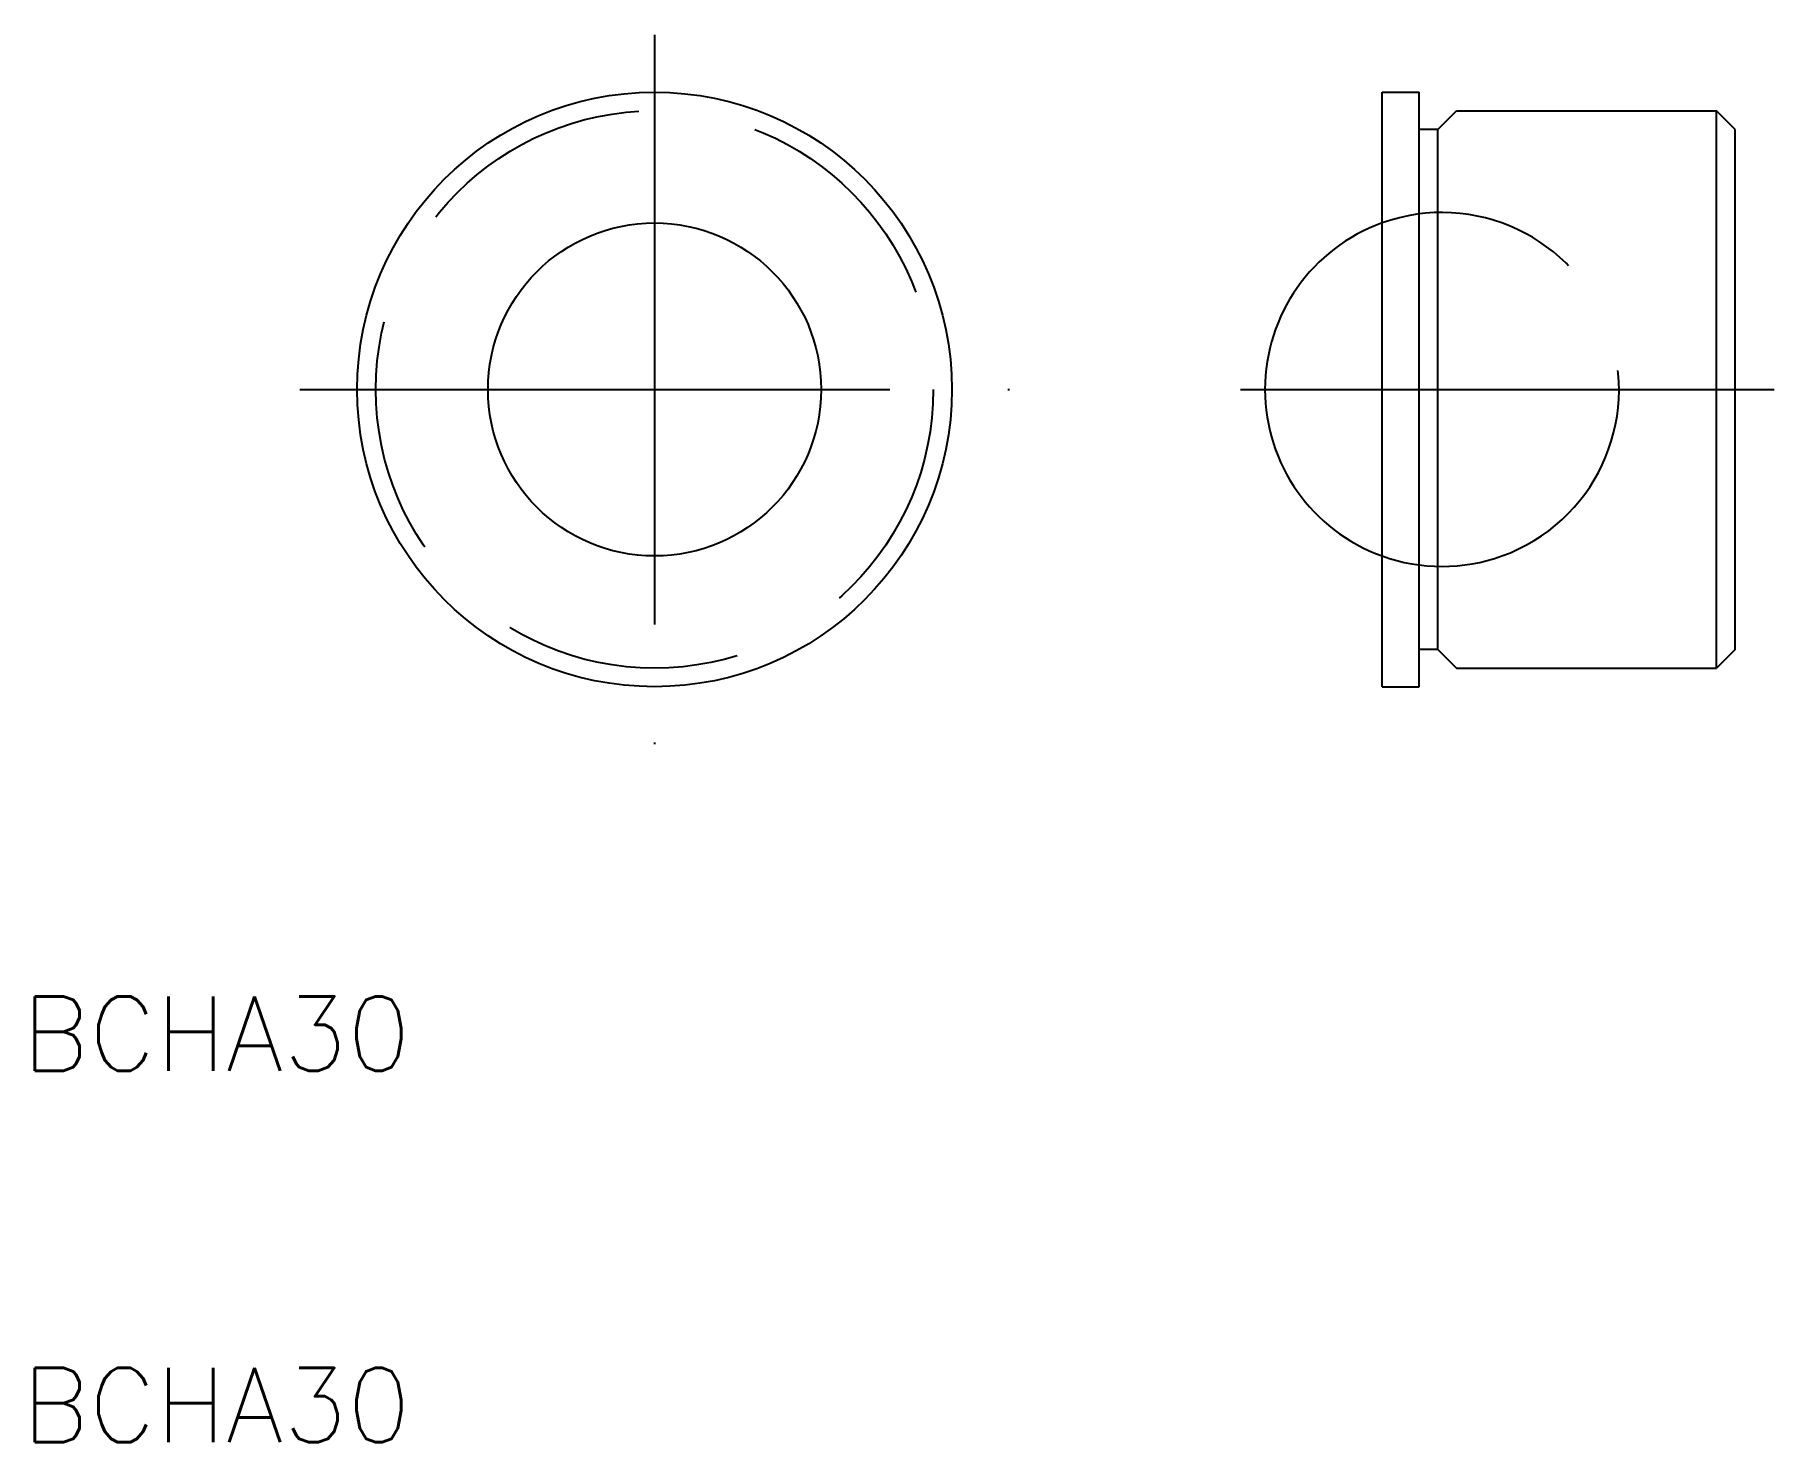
# Model space of a CAD drawing. Extents: x 11.2 to 104.8, y -116.8 to -41.1.
import ezdxf

# ---------------------------------------------------------------- set-up
doc = ezdxf.new("R2010")
doc.units = 0
doc.linetypes.add('CENTER', pattern=[50.8, 31.75, -6.35, 6.35, -6.35])
doc.linetypes.add('DASHED', pattern=[19.05, 12.7, -6.35])
doc.layers.get('0').update_dxf_attribs({"linetype": 'CONTINUOUS'})
doc.layers.add('CENTER', color=1, linetype='CENTER')
doc.styles.get("Standard").update_dxf_attribs({"font": 'txt.shx'})

msp = doc.modelspace()

# ---------------------------------------------------------------- linework, layer by layer
at = {"color": 7, "linetype": 'CONTINUOUS'}
for p, q in [((83.677, -76.163), (83.677, -44.163)), ((83.677, -44.163), (85.677, -44.163)), ((85.677, -76.163), (85.677, -44.163)), ((86.677, -46.163), (87.677, -45.163)), ((87.677, -45.163), (101.677, -45.163)), ((101.677, -75.163), (101.677, -45.163)), ((102.677, -46.163), (101.677, -45.163)), ((86.677, -46.163), (85.677, -46.163)), ((86.677, -74.163), (86.677, -46.163)), ((102.677, -74.163), (102.677, -46.163)), ((86.677, -74.163), (85.677, -74.163)), ((86.677, -74.163), (87.677, -75.163)), ((102.677, -74.163), (101.677, -75.163)), ((87.677, -75.163), (101.677, -75.163)), ((83.677, -76.163), (85.677, -76.163))]:
    msp.add_line(p, q, dxfattribs=at)
for radius in [16, 8.962]:
    msp.add_circle((44.527, -60.163), radius, dxfattribs=at)
at = {"color": 3, "linetype": 'DASHED'}
msp.add_circle((44.527, -60.163), 15, dxfattribs=at)
at = {"color": 7, "linetype": 'CONTINUOUS'}
msp.add_arc((86.902, -60.163), 9.525, 109.79055, 250.20945, dxfattribs=at)
at = {"color": 3, "linetype": 'DASHED'}
for start, end in [(289.79055, 109.79055), (250.20945, 289.79055)]:
    msp.add_arc((86.902, -60.163), 9.525, start, end, dxfattribs=at)
at = {"layer": 'CENTER', "color": 1, "linetype": 'CENTER'}
for p, q in [((44.527, -41.07), (44.527, -79.255)), ((25.434, -60.163), (63.619, -60.163)), ((76.065, -60.163), (104.779, -60.163))]:
    msp.add_line(p, q, dxfattribs=at)

# ---------------------------------------------------------------- texts
at = {"color": 7, "linetype": 'CONTINUOUS'}
for p in [(10.49, -96.831), (10.49, -116.831)]:
    msp.add_text('BCHA30', height=4, dxfattribs=at).set_placement(p)

doc.saveas('drawing.dxf')
